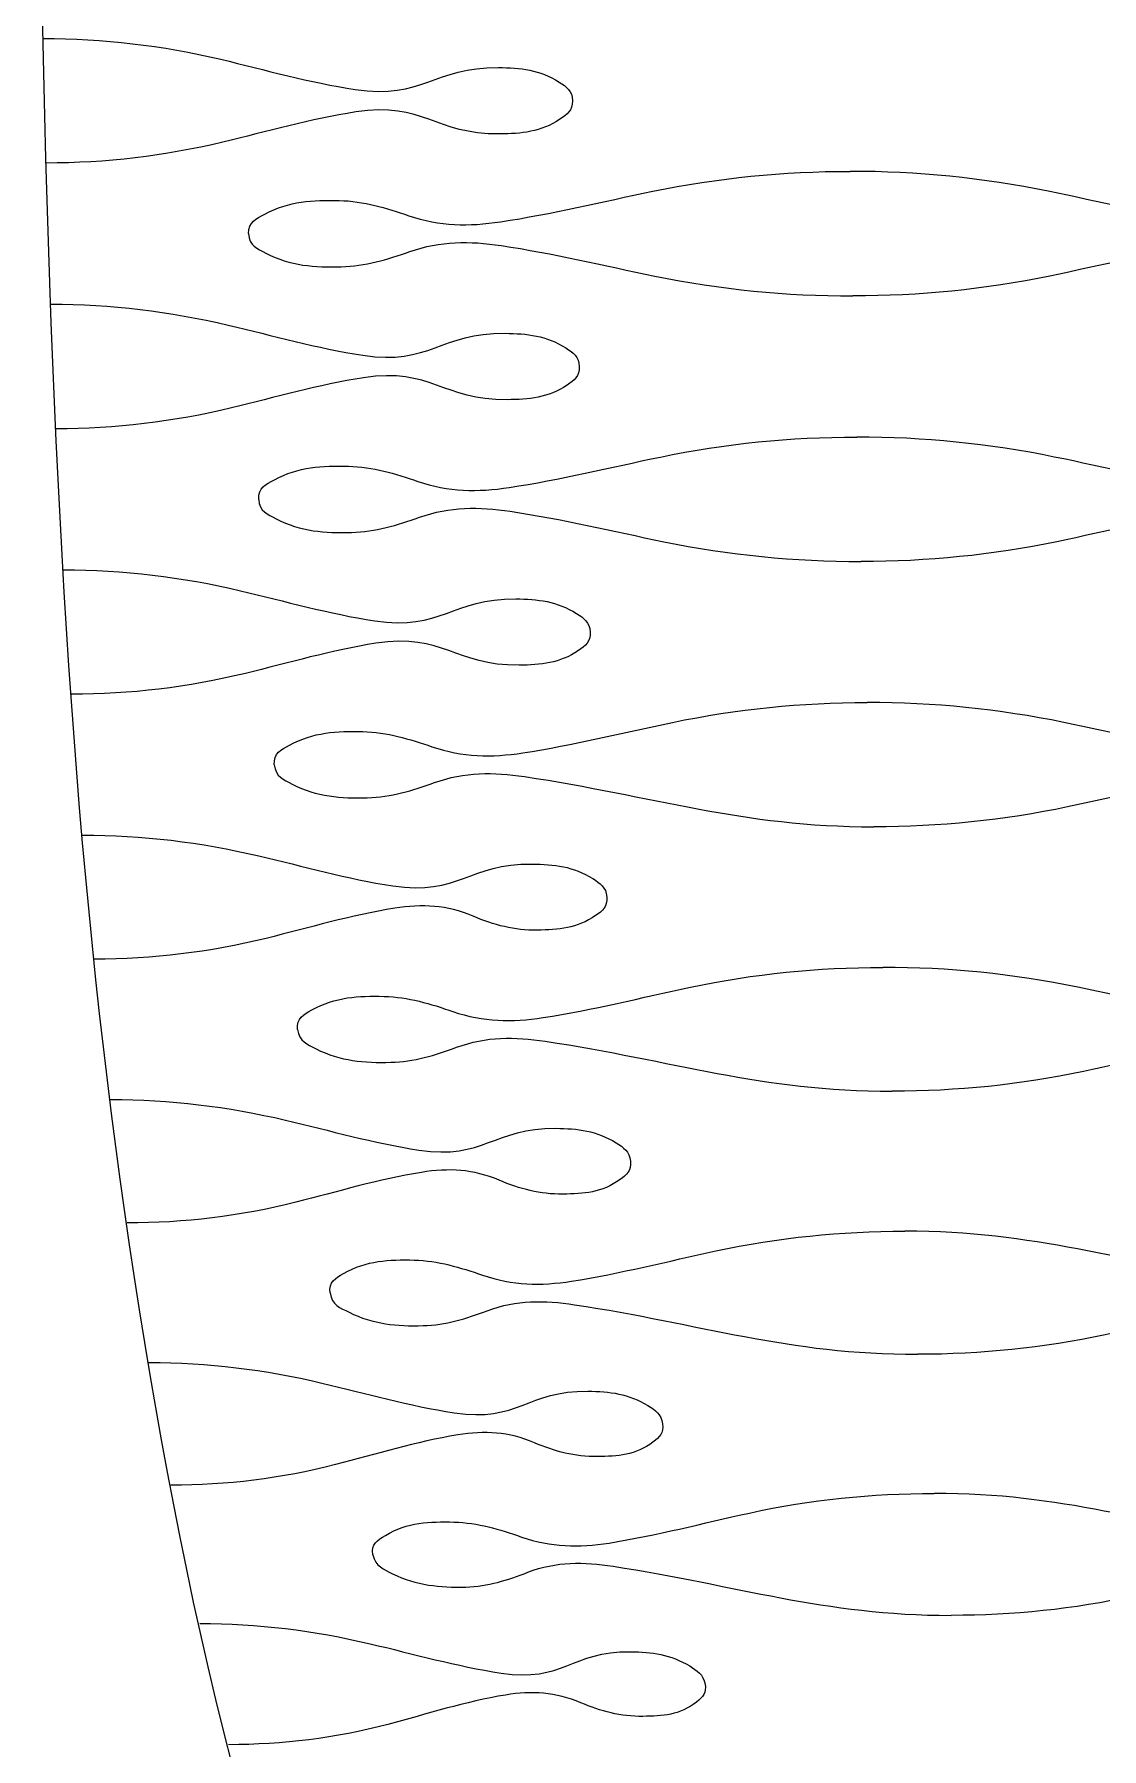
# Model space of a CAD drawing. Header units: centimetres. Extents: x -29.7 to 21.6, y -14.4 to 13.7.
# Drawn here: x -19.386 to -17.191, y -10.849 to -7.322 of the extents above; entities that cross this region are included whole.
import ezdxf

# ---------------------------------------------------------------- set-up
doc = ezdxf.new("R2010")
doc.units = ezdxf.units.CM
doc.header["$MEASUREMENT"] = 0
doc.layers.add('Layer 1', color=7, linetype='Continuous')

msp = doc.modelspace()

# ---------------------------------------------------------------- linework, layer by layer
at = {"layer": 'Layer 1', "color": 1, "lineweight": 9}
for points, knots in [([(-19.38621, -4.44965), (-19.38621, -7.29819), (-19.38621, -8.72246), (-19.13695, -10.14675), (-19.13695, -10.14675), (-18.88772, -11.57102), (-18.38924, -12.99531), (-16.39522, -14.41959)], [0, 0, 0, 0, 0.3333333, 0.3333333, 0.3333333, 0.3333333, 1, 1, 1, 1]), ([(-19.36841, -7.33036), (-19.24397, -7.33036), (-19.12366, -7.34473), (-19.0026, -7.37332), (-19.0026, -7.37332), (-18.91066, -7.39503), (-18.81997, -7.42108), (-18.72614, -7.43542), (-18.72614, -7.43542), (-18.58728, -7.45665), (-18.56417, -7.38869), (-18.43181, -7.39021), (-18.43181, -7.39021), (-18.38675, -7.39073), (-18.34659, -7.39449), (-18.30653, -7.42037), (-18.30653, -7.42037), (-18.29164, -7.43), (-18.27976, -7.43795), (-18.27937, -7.45855)], [0, 0, 0, 0, 0.1666667, 0.1666667, 0.1666667, 0.1666667, 0.3333333, 0.3333333, 0.3333333, 0.3333333, 0.5, 0.5, 0.5, 0.5, 0.6666667, 0.6666667, 0.6666667, 0.6666667, 1, 1, 1, 1]), ([(-18.27937, -7.45855), (-18.27897, -7.47894), (-18.2904, -7.48699), (-18.30506, -7.49671), (-18.30506, -7.49671), (-18.34466, -7.52299), (-18.38443, -7.52639), (-18.4292, -7.52689), (-18.4292, -7.52689), (-18.56217, -7.52838), (-18.58564, -7.46016), (-18.72523, -7.48169), (-18.72523, -7.48169), (-18.81805, -7.49599), (-18.90772, -7.52205), (-18.99864, -7.54378), (-18.99864, -7.54378), (-19.11888, -7.57251), (-19.23837, -7.58674), (-19.36203, -7.58674)], [0, 0, 0, 0, 0.1666667, 0.1666667, 0.1666667, 0.1666667, 0.3333333, 0.3333333, 0.3333333, 0.3333333, 0.5, 0.5, 0.5, 0.5, 0.6666667, 0.6666667, 0.6666667, 0.6666667, 1, 1, 1, 1]), ([(-18.94533, -7.732), (-18.94592, -7.70725), (-18.92978, -7.70113), (-18.91227, -7.69174), (-18.91227, -7.69174), (-18.86223, -7.6649), (-18.8131, -7.66252), (-18.7591, -7.66376), (-18.7591, -7.66376), (-18.70853, -7.66494), (-18.66284, -7.67888), (-18.61608, -7.69498), (-18.61608, -7.69498), (-18.55239, -7.71688), (-18.49256, -7.7174), (-18.42733, -7.70755), (-18.42733, -7.70755), (-18.32185, -7.69162), (-18.21849, -7.66628), (-18.11422, -7.64481), (-18.11422, -7.64481), (-17.97958, -7.61709), (-17.84559, -7.60382), (-17.70816, -7.60382)], [0, 0, 0, 0, 0.1428571, 0.1428571, 0.1428571, 0.1428571, 0.2857143, 0.2857143, 0.2857143, 0.2857143, 0.4285714, 0.4285714, 0.4285714, 0.4285714, 0.5714286, 0.5714286, 0.5714286, 0.5714286, 0.7142857, 0.7142857, 0.7142857, 0.7142857, 1, 1, 1, 1]), ([(-16.46674, -7.732), (-16.467, -7.70709), (-16.48337, -7.7011), (-16.5011, -7.69174), (-16.5011, -7.69174), (-16.55147, -7.6652), (-16.60089, -7.6625), (-16.65525, -7.66376), (-16.65525, -7.66376), (-16.70546, -7.66494), (-16.75079, -7.67885), (-16.7972, -7.69498), (-16.7972, -7.69498), (-16.86079, -7.71708), (-16.92045, -7.71732), (-16.98552, -7.70755), (-16.98552, -7.70755), (-17.09169, -7.69161), (-17.19576, -7.66625), (-17.30073, -7.64481), (-17.30073, -7.64481), (-17.43583, -7.61718), (-17.57031, -7.60382), (-17.70816, -7.60382)], [0, 0, 0, 0, 0.1428571, 0.1428571, 0.1428571, 0.1428571, 0.2857143, 0.2857143, 0.2857143, 0.2857143, 0.4285714, 0.4285714, 0.4285714, 0.4285714, 0.5714286, 0.5714286, 0.5714286, 0.5714286, 0.7142857, 0.7142857, 0.7142857, 0.7142857, 1, 1, 1, 1]), ([(-18.94533, -7.732), (-18.94438, -7.75702), (-18.92778, -7.76292), (-18.90984, -7.77225), (-18.90984, -7.77225), (-18.85925, -7.79852), (-18.80963, -7.80147), (-18.75511, -7.8002), (-18.75511, -7.8002), (-18.7052, -7.79904), (-18.66013, -7.78518), (-18.61401, -7.76901), (-18.61401, -7.76901), (-18.55053, -7.74675), (-18.49099, -7.74672), (-18.42606, -7.75644), (-18.42606, -7.75644), (-18.31956, -7.77238), (-18.21519, -7.79771), (-18.1099, -7.81915), (-18.1099, -7.81915), (-17.97483, -7.84671), (-17.84038, -7.86013), (-17.70253, -7.86013)], [0, 0, 0, 0, 0.1428571, 0.1428571, 0.1428571, 0.1428571, 0.2857143, 0.2857143, 0.2857143, 0.2857143, 0.4285714, 0.4285714, 0.4285714, 0.4285714, 0.5714286, 0.5714286, 0.5714286, 0.5714286, 0.7142857, 0.7142857, 0.7142857, 0.7142857, 1, 1, 1, 1]), ([(-16.46674, -7.732), (-16.46631, -7.75678), (-16.48245, -7.76286), (-16.49995, -7.77225), (-16.49995, -7.77225), (-16.55004, -7.79902), (-16.59916, -7.80147), (-16.65319, -7.8002), (-16.65319, -7.8002), (-16.70366, -7.79902), (-16.74932, -7.78509), (-16.79602, -7.76901), (-16.79602, -7.76901), (-16.85967, -7.74711), (-16.91947, -7.74663), (-16.98466, -7.75644), (-16.98466, -7.75644), (-17.09005, -7.77235), (-17.19324, -7.79768), (-17.29738, -7.81915), (-17.29738, -7.81915), (-17.4317, -7.84687), (-17.5654, -7.86013), (-17.70253, -7.86013)], [0, 0, 0, 0, 0.1428571, 0.1428571, 0.1428571, 0.1428571, 0.2857143, 0.2857143, 0.2857143, 0.2857143, 0.4285714, 0.4285714, 0.4285714, 0.4285714, 0.5714286, 0.5714286, 0.5714286, 0.5714286, 0.7142857, 0.7142857, 0.7142857, 0.7142857, 1, 1, 1, 1]), ([(-19.35243, -7.87722), (-19.2282, -7.87722), (-19.10805, -7.89161), (-18.98716, -7.92016), (-18.98716, -7.92016), (-18.89525, -7.94182), (-18.80453, -7.96784), (-18.71076, -7.9822), (-18.71076, -7.9822), (-18.57248, -8.00335), (-18.54983, -7.9355), (-18.41807, -7.93701), (-18.41807, -7.93701), (-18.37304, -7.93753), (-18.33288, -7.94145), (-18.29282, -7.96715), (-18.29282, -7.96715), (-18.2779, -7.97678), (-18.26592, -7.98473), (-18.26526, -8.00533)], [0, 0, 0, 0, 0.1666667, 0.1666667, 0.1666667, 0.1666667, 0.3333333, 0.3333333, 0.3333333, 0.3333333, 0.5, 0.5, 0.5, 0.5, 0.6666667, 0.6666667, 0.6666667, 0.6666667, 1, 1, 1, 1]), ([(-18.26526, -8.00533), (-18.2646, -8.0256), (-18.27583, -8.03372), (-18.2904, -8.04348), (-18.2904, -8.04348), (-18.32964, -8.06984), (-18.36917, -8.07313), (-18.41362, -8.07363), (-18.41362, -8.07363), (-18.54663, -8.07512), (-18.56951, -8.00682), (-18.70916, -8.02845), (-18.70916, -8.02845), (-18.80138, -8.04275), (-18.89037, -8.06877), (-18.98067, -8.0905), (-18.98067, -8.0905), (-19.1002, -8.11928), (-19.21896, -8.13344), (-19.34192, -8.13344)], [0, 0, 0, 0, 0.1666667, 0.1666667, 0.1666667, 0.1666667, 0.3333333, 0.3333333, 0.3333333, 0.3333333, 0.5, 0.5, 0.5, 0.5, 0.6666667, 0.6666667, 0.6666667, 0.6666667, 1, 1, 1, 1]), ([(-18.92474, -8.27864), (-18.92565, -8.25408), (-18.90982, -8.24783), (-18.8924, -8.23841), (-18.8924, -8.23841), (-18.84276, -8.21144), (-18.79399, -8.20917), (-18.74032, -8.21044), (-18.74032, -8.21044), (-18.68984, -8.21163), (-18.64419, -8.22557), (-18.59748, -8.24163), (-18.59748, -8.24163), (-18.53402, -8.26342), (-18.47443, -8.26407), (-18.40943, -8.2542), (-18.40943, -8.2542), (-18.30464, -8.23828), (-18.20203, -8.21294), (-18.09844, -8.19149), (-18.09844, -8.19149), (-17.96456, -8.16375), (-17.83125, -8.15051), (-17.69458, -8.15051)], [0, 0, 0, 0, 0.1428571, 0.1428571, 0.1428571, 0.1428571, 0.2857143, 0.2857143, 0.2857143, 0.2857143, 0.4285714, 0.4285714, 0.4285714, 0.4285714, 0.5714286, 0.5714286, 0.5714286, 0.5714286, 0.7142857, 0.7142857, 0.7142857, 0.7142857, 1, 1, 1, 1]), ([(-16.45737, -8.27864), (-16.4578, -8.25379), (-16.47413, -8.24774), (-16.49191, -8.23841), (-16.49191, -8.23841), (-16.54208, -8.21194), (-16.59133, -8.20916), (-16.64553, -8.21044), (-16.64553, -8.21044), (-16.69547, -8.2116), (-16.74054, -8.22548), (-16.78662, -8.24163), (-16.78662, -8.24163), (-16.84988, -8.26377), (-16.90926, -8.26395), (-16.97399, -8.2542), (-16.97399, -8.2542), (-17.07994, -8.23824), (-17.18375, -8.21291), (-17.28845, -8.19149), (-17.28845, -8.19149), (-17.4231, -8.16392), (-17.55712, -8.15051), (-17.69458, -8.15051)], [0, 0, 0, 0, 0.1428571, 0.1428571, 0.1428571, 0.1428571, 0.2857143, 0.2857143, 0.2857143, 0.2857143, 0.4285714, 0.4285714, 0.4285714, 0.4285714, 0.5714286, 0.5714286, 0.5714286, 0.5714286, 0.7142857, 0.7142857, 0.7142857, 0.7142857, 1, 1, 1, 1]), ([(-18.92474, -8.27864), (-18.92323, -8.30363), (-18.90661, -8.30954), (-18.88857, -8.31883), (-18.88857, -8.31883), (-18.83804, -8.34488), (-18.78845, -8.34805), (-18.734, -8.34677), (-18.734, -8.34677), (-18.68448, -8.34559), (-18.63987, -8.33179), (-18.59418, -8.31561), (-18.59418, -8.31561), (-18.53105, -8.29326), (-18.47191, -8.29338), (-18.40733, -8.30306), (-18.40733, -8.30306), (-18.301, -8.31898), (-18.19673, -8.34425), (-18.09157, -8.36569), (-18.09157, -8.36569), (-17.95696, -8.39314), (-17.82297, -8.40659), (-17.68554, -8.40659)], [0, 0, 0, 0, 0.1428571, 0.1428571, 0.1428571, 0.1428571, 0.2857143, 0.2857143, 0.2857143, 0.2857143, 0.4285714, 0.4285714, 0.4285714, 0.4285714, 0.5714286, 0.5714286, 0.5714286, 0.5714286, 0.7142857, 0.7142857, 0.7142857, 0.7142857, 1, 1, 1, 1]), ([(-16.45737, -8.27864), (-16.45669, -8.30323), (-16.47263, -8.30943), (-16.49011, -8.31883), (-16.49011, -8.31883), (-16.53979, -8.34565), (-16.58855, -8.34803), (-16.64229, -8.34677), (-16.64229, -8.34677), (-16.69266, -8.34558), (-16.73818, -8.33165), (-16.78476, -8.31561), (-16.78476, -8.31561), (-16.84816, -8.29381), (-16.90772, -8.29319), (-16.97265, -8.30306), (-16.97265, -8.30306), (-17.07729, -8.31892), (-17.17972, -8.34425), (-17.28305, -8.36569), (-17.28305, -8.36569), (-17.41652, -8.39339), (-17.54933, -8.40659), (-17.68554, -8.40659)], [0, 0, 0, 0, 0.1428571, 0.1428571, 0.1428571, 0.1428571, 0.2857143, 0.2857143, 0.2857143, 0.2857143, 0.4285714, 0.4285714, 0.4285714, 0.4285714, 0.5714286, 0.5714286, 0.5714286, 0.5714286, 0.7142857, 0.7142857, 0.7142857, 0.7142857, 1, 1, 1, 1]), ([(-19.32665, -8.42365), (-19.2027, -8.42365), (-19.08288, -8.43811), (-18.96231, -8.46654), (-18.96231, -8.46654), (-18.87048, -8.48819), (-18.77986, -8.51415), (-18.68618, -8.52853), (-18.68618, -8.52853), (-18.54882, -8.54959), (-18.52686, -8.48188), (-18.39601, -8.48341), (-18.39601, -8.48341), (-18.35101, -8.48393), (-18.31089, -8.48799), (-18.27092, -8.5135), (-18.27092, -8.5135), (-18.2559, -8.52309), (-18.24383, -8.53103), (-18.24277, -8.55161)], [0, 0, 0, 0, 0.1666667, 0.1666667, 0.1666667, 0.1666667, 0.3333333, 0.3333333, 0.3333333, 0.3333333, 0.5, 0.5, 0.5, 0.5, 0.6666667, 0.6666667, 0.6666667, 0.6666667, 1, 1, 1, 1]), ([(-18.24277, -8.55161), (-18.24177, -8.57171), (-18.25269, -8.57992), (-18.26707, -8.58974), (-18.26707, -8.58974), (-18.30584, -8.61622), (-18.34492, -8.61936), (-18.38898, -8.61985), (-18.38898, -8.61985), (-18.52188, -8.62134), (-18.54404, -8.55292), (-18.68363, -8.57472), (-18.68363, -8.57472), (-18.77488, -8.58899), (-18.86291, -8.615), (-18.95217, -8.6367), (-18.95217, -8.6367), (-19.0706, -8.66549), (-19.1883, -8.67958), (-19.31018, -8.67958)], [0, 0, 0, 0, 0.1666667, 0.1666667, 0.1666667, 0.1666667, 0.3333333, 0.3333333, 0.3333333, 0.3333333, 0.5, 0.5, 0.5, 0.5, 0.6666667, 0.6666667, 0.6666667, 0.6666667, 1, 1, 1, 1]), ([(-18.89256, -8.8246), (-18.89401, -8.80032), (-18.87849, -8.79389), (-18.86135, -8.78441), (-18.86135, -8.78441), (-18.81225, -8.7573), (-18.76401, -8.75523), (-18.71086, -8.75648), (-18.71086, -8.75648), (-18.66049, -8.75768), (-18.61499, -8.77165), (-18.5684, -8.78762), (-18.5684, -8.78762), (-18.5053, -8.80928), (-18.44605, -8.8101), (-18.38138, -8.80019), (-18.38138, -8.80019), (-18.2777, -8.78431), (-18.17618, -8.75898), (-18.0737, -8.73755), (-18.0737, -8.73755), (-17.94089, -8.70979), (-17.80877, -8.69663), (-17.67314, -8.69663)], [0, 0, 0, 0, 0.1428571, 0.1428571, 0.1428571, 0.1428571, 0.2857143, 0.2857143, 0.2857143, 0.2857143, 0.4285714, 0.4285714, 0.4285714, 0.4285714, 0.5714286, 0.5714286, 0.5714286, 0.5714286, 0.7142857, 0.7142857, 0.7142857, 0.7142857, 1, 1, 1, 1]), ([(-16.44275, -8.8246), (-16.4434, -8.79985), (-16.4597, -8.79376), (-16.47744, -8.78441), (-16.47744, -8.78441), (-16.52735, -8.75807), (-16.57638, -8.75522), (-16.63028, -8.75648), (-16.63028, -8.75648), (-16.67983, -8.75764), (-16.72445, -8.77148), (-16.77009, -8.78762), (-16.77009, -8.78762), (-16.8329, -8.80984), (-16.89175, -8.80991), (-16.95603, -8.80019), (-16.95603, -8.80019), (-17.06148, -8.78425), (-17.16484, -8.75897), (-17.26911, -8.73755), (-17.26911, -8.73755), (-17.40307, -8.71005), (-17.5364, -8.69663), (-17.67314, -8.69663)], [0, 0, 0, 0, 0.1428571, 0.1428571, 0.1428571, 0.1428571, 0.2857143, 0.2857143, 0.2857143, 0.2857143, 0.4285714, 0.4285714, 0.4285714, 0.4285714, 0.5714286, 0.5714286, 0.5714286, 0.5714286, 0.7142857, 0.7142857, 0.7142857, 0.7142857, 1, 1, 1, 1]), ([(-18.89256, -8.8246), (-18.89037, -8.84952), (-18.87365, -8.85543), (-18.85552, -8.86469), (-18.85552, -8.86469), (-18.80512, -8.89044), (-18.75563, -8.89384), (-18.7013, -8.89255), (-18.7013, -8.89255), (-18.65234, -8.8914), (-18.60838, -8.87765), (-18.56339, -8.86148), (-18.56339, -8.86148), (-18.50077, -8.83899), (-18.44223, -8.83937), (-18.37824, -8.84895), (-18.37824, -8.84895), (-18.11393, -8.88856), (-17.93218, -8.95225), (-17.65952, -8.95225)], [0, 0, 0, 0, 0.1666667, 0.1666667, 0.1666667, 0.1666667, 0.3333333, 0.3333333, 0.3333333, 0.3333333, 0.5, 0.5, 0.5, 0.5, 0.6666667, 0.6666667, 0.6666667, 0.6666667, 1, 1, 1, 1]), ([(-16.44275, -8.8246), (-16.4418, -8.84898), (-16.45748, -8.85527), (-16.47469, -8.86469), (-16.47469, -8.86469), (-16.52384, -8.89155), (-16.57215, -8.89379), (-16.62534, -8.89255), (-16.62534, -8.89255), (-16.67551, -8.89137), (-16.72085, -8.87742), (-16.76722, -8.86148), (-16.76722, -8.86148), (-16.83025, -8.83982), (-16.88942, -8.83908), (-16.95397, -8.84895), (-16.95397, -8.84895), (-17.05745, -8.86476), (-17.15875, -8.89002), (-17.26096, -8.91143), (-17.26096, -8.91143), (-17.39308, -8.93912), (-17.52458, -8.95225), (-17.65952, -8.95225)], [0, 0, 0, 0, 0.1428571, 0.1428571, 0.1428571, 0.1428571, 0.2857143, 0.2857143, 0.2857143, 0.2857143, 0.4285714, 0.4285714, 0.4285714, 0.4285714, 0.5714286, 0.5714286, 0.5714286, 0.5714286, 0.7142857, 0.7142857, 0.7142857, 0.7142857, 1, 1, 1, 1]), ([(-19.28701, -8.96926), (-19.16366, -8.96926), (-19.04439, -8.98376), (-18.92438, -9.01204), (-18.92438, -9.01204), (-18.83274, -9.03364), (-18.74231, -9.05949), (-18.6488, -9.07386), (-18.6488, -9.07386), (-18.51289, -9.09475), (-18.49181, -9.02735), (-18.36237, -9.02886), (-18.36237, -9.02886), (-18.31746, -9.02937), (-18.27747, -9.03367), (-18.23754, -9.05887), (-18.23754, -9.05887), (-18.22245, -9.06843), (-18.21027, -9.07634), (-18.20874, -9.0969)], [0, 0, 0, 0, 0.1666667, 0.1666667, 0.1666667, 0.1666667, 0.3333333, 0.3333333, 0.3333333, 0.3333333, 0.5, 0.5, 0.5, 0.5, 0.6666667, 0.6666667, 0.6666667, 0.6666667, 1, 1, 1, 1]), ([(-18.20874, -9.0969), (-18.20726, -9.1167), (-18.2177, -9.12505), (-18.23181, -9.1349), (-18.23181, -9.1349), (-18.26994, -9.16158), (-18.30843, -9.16446), (-18.35189, -9.16494), (-18.35189, -9.16494), (-18.39909, -9.1655), (-18.44085, -9.15463), (-18.48366, -9.13624), (-18.48366, -9.13624), (-18.53779, -9.11298), (-18.58816, -9.11097), (-18.64504, -9.11994), (-18.64504, -9.11994), (-18.73488, -9.13415), (-18.82148, -9.1601), (-18.90936, -9.18177), (-18.90936, -9.18177), (-19.02619, -9.21057), (-19.14232, -9.22452), (-19.26263, -9.22452)], [0, 0, 0, 0, 0.1428571, 0.1428571, 0.1428571, 0.1428571, 0.2857143, 0.2857143, 0.2857143, 0.2857143, 0.4285714, 0.4285714, 0.4285714, 0.4285714, 0.5714286, 0.5714286, 0.5714286, 0.5714286, 0.7142857, 0.7142857, 0.7142857, 0.7142857, 1, 1, 1, 1]), ([(-18.84485, -9.3692), (-18.84691, -9.34533), (-18.83195, -9.33864), (-18.8151, -9.32911), (-18.8151, -9.32911), (-18.76679, -9.30178), (-18.71937, -9.29999), (-18.66697, -9.30124), (-18.66697, -9.30124), (-18.6168, -9.30243), (-18.5715, -9.31641), (-18.52512, -9.33232), (-18.52512, -9.33232), (-18.46258, -9.35375), (-18.4039, -9.35479), (-18.33972, -9.34485), (-18.33972, -9.34485), (-18.23758, -9.32901), (-18.13762, -9.30372), (-18.03675, -9.28236), (-18.03675, -9.28236), (-17.90557, -9.2546), (-17.77509, -9.24156), (-17.6411, -9.24156)], [0, 0, 0, 0, 0.1428571, 0.1428571, 0.1428571, 0.1428571, 0.2857143, 0.2857143, 0.2857143, 0.2857143, 0.4285714, 0.4285714, 0.4285714, 0.4285714, 0.5714286, 0.5714286, 0.5714286, 0.5714286, 0.7142857, 0.7142857, 0.7142857, 0.7142857, 1, 1, 1, 1]), ([(-16.42105, -9.3692), (-16.42203, -9.34459), (-16.4382, -9.33844), (-16.45591, -9.32911), (-16.45591, -9.32911), (-16.50542, -9.30296), (-16.55405, -9.29998), (-16.6076, -9.30124), (-16.6076, -9.30124), (-16.65649, -9.30241), (-16.70045, -9.31618), (-16.74549, -9.33232), (-16.74549, -9.33232), (-16.80757, -9.35457), (-16.86569, -9.3545), (-16.92929, -9.34485), (-16.92929, -9.34485), (-17.03402, -9.32891), (-17.13669, -9.30372), (-17.24024, -9.28236), (-17.24024, -9.28236), (-17.37315, -9.25498), (-17.5054, -9.24156), (-17.6411, -9.24156)], [0, 0, 0, 0, 0.1428571, 0.1428571, 0.1428571, 0.1428571, 0.2857143, 0.2857143, 0.2857143, 0.2857143, 0.4285714, 0.4285714, 0.4285714, 0.4285714, 0.5714286, 0.5714286, 0.5714286, 0.5714286, 0.7142857, 0.7142857, 0.7142857, 0.7142857, 1, 1, 1, 1]), ([(-18.84485, -9.3692), (-18.84177, -9.39394), (-18.82502, -9.3999), (-18.80675, -9.40912), (-18.80675, -9.40912), (-18.75654, -9.43443), (-18.70736, -9.43813), (-18.65326, -9.43683), (-18.65326, -9.43683), (-18.60515, -9.4357), (-18.56208, -9.42209), (-18.51789, -9.40591), (-18.51789, -9.40591), (-18.45613, -9.38328), (-18.39836, -9.38396), (-18.3352, -9.39343), (-18.3352, -9.39343), (-18.07259, -9.43286), (-17.89248, -9.49627), (-17.62156, -9.49627)], [0, 0, 0, 0, 0.1666667, 0.1666667, 0.1666667, 0.1666667, 0.3333333, 0.3333333, 0.3333333, 0.3333333, 0.5, 0.5, 0.5, 0.5, 0.6666667, 0.6666667, 0.6666667, 0.6666667, 1, 1, 1, 1]), ([(-16.42105, -9.3692), (-16.41974, -9.39323), (-16.43499, -9.39967), (-16.45202, -9.40912), (-16.45202, -9.40912), (-16.50045, -9.43599), (-16.548, -9.43809), (-16.60053, -9.43683), (-16.60053, -9.43683), (-16.65031, -9.43567), (-16.69535, -9.42173), (-16.74139, -9.40591), (-16.74139, -9.40591), (-16.80381, -9.38445), (-16.8624, -9.38357), (-16.92638, -9.39343), (-16.92638, -9.39343), (-17.02826, -9.40916), (-17.12799, -9.43433), (-17.22855, -9.45564), (-17.22855, -9.45564), (-17.35885, -9.48325), (-17.48848, -9.49627), (-17.62156, -9.49627)], [0, 0, 0, 0, 0.1428571, 0.1428571, 0.1428571, 0.1428571, 0.2857143, 0.2857143, 0.2857143, 0.2857143, 0.4285714, 0.4285714, 0.4285714, 0.4285714, 0.5714286, 0.5714286, 0.5714286, 0.5714286, 0.7142857, 0.7142857, 0.7142857, 0.7142857, 1, 1, 1, 1]), ([(-19.22941, -9.5132), (-19.10697, -9.5132), (-18.98859, -9.52777), (-18.8695, -9.5558), (-18.8695, -9.5558), (-18.77825, -9.57727), (-18.68821, -9.60301), (-18.59517, -9.61735), (-18.59517, -9.61735), (-18.46114, -9.63798), (-18.44124, -9.57104), (-18.31373, -9.57254), (-18.31373, -9.57254), (-18.26906, -9.57305), (-18.22929, -9.57761), (-18.18956, -9.60243), (-18.18956, -9.60243), (-18.17437, -9.6119), (-18.16207, -9.61986), (-18.15994, -9.64029)], [0, 0, 0, 0, 0.1666667, 0.1666667, 0.1666667, 0.1666667, 0.3333333, 0.3333333, 0.3333333, 0.3333333, 0.5, 0.5, 0.5, 0.5, 0.6666667, 0.6666667, 0.6666667, 0.6666667, 1, 1, 1, 1]), ([(-18.15994, -9.64029), (-18.15788, -9.65967), (-18.16773, -9.66817), (-18.18155, -9.67814), (-18.18155, -9.67814), (-18.21872, -9.70496), (-18.25639, -9.70755), (-18.29907, -9.70804), (-18.29907, -9.70804), (-18.346, -9.70858), (-18.38747, -9.69763), (-18.43002, -9.67945), (-18.43002, -9.67945), (-18.48363, -9.65654), (-18.53347, -9.6542), (-18.58983, -9.66323), (-18.58983, -9.66323), (-18.67784, -9.67734), (-18.76251, -9.70318), (-18.84845, -9.72477), (-18.84845, -9.72477), (-18.96313, -9.7536), (-19.07703, -9.76737), (-19.19527, -9.76737)], [0, 0, 0, 0, 0.1428571, 0.1428571, 0.1428571, 0.1428571, 0.2857143, 0.2857143, 0.2857143, 0.2857143, 0.4285714, 0.4285714, 0.4285714, 0.4285714, 0.5714286, 0.5714286, 0.5714286, 0.5714286, 0.7142857, 0.7142857, 0.7142857, 0.7142857, 1, 1, 1, 1]), ([(-18.77802, -9.91138), (-18.78086, -9.8881), (-18.76666, -9.88107), (-18.75017, -9.87146), (-18.75017, -9.87146), (-18.70297, -9.84391), (-18.65657, -9.8425), (-18.60518, -9.84372), (-18.60518, -9.84372), (-18.55536, -9.84494), (-18.51036, -9.8589), (-18.46431, -9.87466), (-18.46431, -9.87466), (-18.40259, -9.8958), (-18.34466, -9.89711), (-18.28127, -9.88713), (-18.28127, -9.88713), (-18.18121, -9.87139), (-18.08342, -9.84619), (-17.98465, -9.82494), (-17.98465, -9.82494), (-17.85573, -9.79719), (-17.72747, -9.78431), (-17.59574, -9.78431)], [0, 0, 0, 0, 0.1428571, 0.1428571, 0.1428571, 0.1428571, 0.2857143, 0.2857143, 0.2857143, 0.2857143, 0.4285714, 0.4285714, 0.4285714, 0.4285714, 0.5714286, 0.5714286, 0.5714286, 0.5714286, 0.7142857, 0.7142857, 0.7142857, 0.7142857, 1, 1, 1, 1]), ([(-16.39067, -9.91138), (-16.39205, -9.887), (-16.40806, -9.88077), (-16.4257, -9.87146), (-16.4257, -9.87146), (-16.47463, -9.8456), (-16.52268, -9.84245), (-16.57562, -9.84372), (-16.57562, -9.84372), (-16.62374, -9.84487), (-16.66677, -9.85855), (-16.71096, -9.87466), (-16.71096, -9.87466), (-16.77206, -9.89694), (-16.82917, -9.89672), (-16.89175, -9.88713), (-16.89175, -9.88713), (-17.15093, -9.84746), (-17.32805, -9.78431), (-17.59574, -9.78431)], [0, 0, 0, 0, 0.1666667, 0.1666667, 0.1666667, 0.1666667, 0.3333333, 0.3333333, 0.3333333, 0.3333333, 0.5, 0.5, 0.5, 0.5, 0.6666667, 0.6666667, 0.6666667, 0.6666667, 1, 1, 1, 1]), ([(-18.77802, -9.91138), (-18.77399, -9.93587), (-18.7572, -9.94189), (-18.73884, -9.95102), (-18.73884, -9.95102), (-18.68909, -9.97582), (-18.64029, -9.97987), (-18.58665, -9.97857), (-18.58665, -9.97857), (-18.53962, -9.97745), (-18.4976, -9.96398), (-18.4546, -9.94784), (-18.4546, -9.94784), (-18.39385, -9.92509), (-18.33723, -9.92611), (-18.27515, -9.93546), (-18.27515, -9.93546), (-18.01515, -9.97461), (-17.83764, -10.0376), (-17.56932, -10.0376)], [0, 0, 0, 0, 0.1666667, 0.1666667, 0.1666667, 0.1666667, 0.3333333, 0.3333333, 0.3333333, 0.3333333, 0.5, 0.5, 0.5, 0.5, 0.6666667, 0.6666667, 0.6666667, 0.6666667, 1, 1, 1, 1]), ([(-16.39067, -9.91138), (-16.38895, -9.93498), (-16.40371, -9.94159), (-16.42039, -9.95102), (-16.42039, -9.95102), (-16.46788, -9.97788), (-16.51449, -9.97981), (-16.56603, -9.97857), (-16.56603, -9.97857), (-16.61536, -9.97739), (-16.65984, -9.96352), (-16.70543, -9.94784), (-16.70543, -9.94784), (-16.76692, -9.92667), (-16.82462, -9.9256), (-16.88782, -9.93546), (-16.88782, -9.93546), (-16.98764, -9.95105), (-17.08524, -9.97605), (-17.18378, -9.99724), (-17.18378, -9.99724), (-17.31156, -10.02474), (-17.43868, -10.0376), (-17.56932, -10.0376)], [0, 0, 0, 0, 0.1428571, 0.1428571, 0.1428571, 0.1428571, 0.2857143, 0.2857143, 0.2857143, 0.2857143, 0.4285714, 0.4285714, 0.4285714, 0.4285714, 0.5714286, 0.5714286, 0.5714286, 0.5714286, 0.7142857, 0.7142857, 0.7142857, 0.7142857, 1, 1, 1, 1]), ([(-19.15034, -10.05443), (-19.02924, -10.05443), (-18.91227, -10.06902), (-18.79451, -10.09672), (-18.79451, -10.09672), (-18.70399, -10.11803), (-18.61467, -10.14359), (-18.52234, -10.15786), (-18.52234, -10.15786), (-18.39091, -10.1782), (-18.37248, -10.11187), (-18.24749, -10.11334), (-18.24749, -10.11334), (-18.20318, -10.11387), (-18.16374, -10.11871), (-18.12434, -10.14305), (-18.12434, -10.14305), (-18.10912, -10.15246), (-18.09667, -10.16041), (-18.0939, -10.18063)], [0, 0, 0, 0, 0.1666667, 0.1666667, 0.1666667, 0.1666667, 0.3333333, 0.3333333, 0.3333333, 0.3333333, 0.5, 0.5, 0.5, 0.5, 0.6666667, 0.6666667, 0.6666667, 0.6666667, 1, 1, 1, 1]), ([(-18.0939, -10.18063), (-18.09121, -10.19951), (-18.10034, -10.20819), (-18.11376, -10.21824), (-18.11376, -10.21824), (-18.14976, -10.24524), (-18.18642, -10.24746), (-18.22809, -10.24793), (-18.22809, -10.24793), (-18.27455, -10.24848), (-18.31563, -10.23745), (-18.35771, -10.21955), (-18.35771, -10.21955), (-18.41054, -10.19707), (-18.4597, -10.19435), (-18.51534, -10.20344), (-18.51534, -10.20344), (-18.60096, -10.21739), (-18.6832, -10.24309), (-18.76673, -10.26456), (-18.76673, -10.26456), (-18.87866, -10.29332), (-18.98977, -10.30687), (-19.10523, -10.30687)], [0, 0, 0, 0, 0.1428571, 0.1428571, 0.1428571, 0.1428571, 0.2857143, 0.2857143, 0.2857143, 0.2857143, 0.4285714, 0.4285714, 0.4285714, 0.4285714, 0.5714286, 0.5714286, 0.5714286, 0.5714286, 0.7142857, 0.7142857, 0.7142857, 0.7142857, 1, 1, 1, 1]), ([(-18.68984, -10.44993), (-18.69351, -10.42739), (-18.68026, -10.41998), (-18.66422, -10.41026), (-18.66422, -10.41026), (-18.6184, -10.38247), (-18.5733, -10.38151), (-18.52319, -10.38272), (-18.52319, -10.38272), (-18.4739, -10.38391), (-18.42946, -10.39785), (-18.38391, -10.41343), (-18.38391, -10.41343), (-18.32326, -10.43419), (-18.26641, -10.43583), (-18.20402, -10.42584), (-18.20402, -10.42584), (-18.10659, -10.41019), (-18.01149, -10.38516), (-17.91539, -10.36405), (-17.91539, -10.36405), (-17.78939, -10.33638), (-17.66407, -10.32369), (-17.53525, -10.32369)], [0, 0, 0, 0, 0.1428571, 0.1428571, 0.1428571, 0.1428571, 0.2857143, 0.2857143, 0.2857143, 0.2857143, 0.4285714, 0.4285714, 0.4285714, 0.4285714, 0.5714286, 0.5714286, 0.5714286, 0.5714286, 0.7142857, 0.7142857, 0.7142857, 0.7142857, 1, 1, 1, 1]), ([(-16.35062, -10.44993), (-16.35239, -10.42587), (-16.36813, -10.41954), (-16.38567, -10.41026), (-16.38567, -10.41026), (-16.43381, -10.38475), (-16.48104, -10.38146), (-16.53324, -10.38272), (-16.53324, -10.38272), (-16.58024, -10.38387), (-16.62216, -10.39743), (-16.6652, -10.41343), (-16.6652, -10.41343), (-16.72504, -10.43572), (-16.78083, -10.4353), (-16.84213, -10.42584), (-16.84213, -10.42584), (-17.09761, -10.38634), (-17.27127, -10.32369), (-17.53525, -10.32369)], [0, 0, 0, 0, 0.1666667, 0.1666667, 0.1666667, 0.1666667, 0.3333333, 0.3333333, 0.3333333, 0.3333333, 0.5, 0.5, 0.5, 0.5, 0.6666667, 0.6666667, 0.6666667, 0.6666667, 1, 1, 1, 1]), ([(-18.68984, -10.44993), (-18.68458, -10.47392), (-18.66778, -10.48003), (-18.64927, -10.48909), (-18.64927, -10.48909), (-18.60007, -10.51316), (-18.5518, -10.51759), (-18.49875, -10.5163), (-18.49875, -10.5163), (-18.45315, -10.51518), (-18.41263, -10.50196), (-18.37107, -10.48592), (-18.37107, -10.48592), (-18.31173, -10.46307), (-18.25652, -10.46456), (-18.19591, -10.4737), (-18.19591, -10.4737), (-17.93952, -10.51237), (-17.76504, -10.57462), (-17.5004, -10.57462)], [0, 0, 0, 0, 0.1666667, 0.1666667, 0.1666667, 0.1666667, 0.3333333, 0.3333333, 0.3333333, 0.3333333, 0.5, 0.5, 0.5, 0.5, 0.6666667, 0.6666667, 0.6666667, 0.6666667, 1, 1, 1, 1]), ([(-16.35062, -10.44993), (-16.34832, -10.47287), (-16.36243, -10.47967), (-16.37873, -10.48909), (-16.37873, -10.48909), (-16.42488, -10.51584), (-16.47027, -10.51751), (-16.52061, -10.5163), (-16.52061, -10.5163), (-16.56918, -10.51514), (-16.613, -10.50137), (-16.6579, -10.48592), (-16.6579, -10.48592), (-16.71832, -10.4652), (-16.77494, -10.46387), (-16.83696, -10.4737), (-16.83696, -10.4737), (-16.93406, -10.48909), (-17.02888, -10.51378), (-17.12468, -10.53475), (-17.12468, -10.53475), (-17.24918, -10.562), (-17.37305, -10.57462), (-17.5004, -10.57462)], [0, 0, 0, 0, 0.1428571, 0.1428571, 0.1428571, 0.1428571, 0.2857143, 0.2857143, 0.2857143, 0.2857143, 0.4285714, 0.4285714, 0.4285714, 0.4285714, 0.5714286, 0.5714286, 0.5714286, 0.5714286, 0.7142857, 0.7142857, 0.7142857, 0.7142857, 1, 1, 1, 1]), ([(-19.04603, -10.59124), (-18.92674, -10.59124), (-18.8116, -10.60582), (-18.69564, -10.63304), (-18.69564, -10.63304), (-18.60606, -10.65406), (-18.51767, -10.67927), (-18.42635, -10.69345), (-18.42635, -10.69345), (-18.29858, -10.71327), (-18.2815, -10.64803), (-18.16011, -10.64947), (-18.16011, -10.64947), (-18.11628, -10.65), (-18.07733, -10.65517), (-18.03832, -10.67881), (-18.03832, -10.67881), (-18.02304, -10.68807), (-18.01043, -10.69605), (-18.00678, -10.71596)], [0, 0, 0, 0, 0.1666667, 0.1666667, 0.1666667, 0.1666667, 0.3333333, 0.3333333, 0.3333333, 0.3333333, 0.5, 0.5, 0.5, 0.5, 0.6666667, 0.6666667, 0.6666667, 0.6666667, 1, 1, 1, 1]), ([(-18.00678, -10.71596), (-18.0034, -10.73407), (-18.01149, -10.74295), (-18.02438, -10.7531), (-18.02438, -10.7531), (-18.05887, -10.78029), (-18.09419, -10.78198), (-18.13445, -10.78245), (-18.13445, -10.78245), (-18.18033, -10.78299), (-18.22085, -10.77191), (-18.26238, -10.75439), (-18.26238, -10.75439), (-18.31422, -10.73256), (-18.36237, -10.72936), (-18.41706, -10.73849), (-18.41706, -10.73849), (-18.4996, -10.75222), (-18.57864, -10.77764), (-18.65902, -10.79887), (-18.65902, -10.79887), (-18.76729, -10.82748), (-18.87476, -10.84067), (-18.9866, -10.84067)], [0, 0, 0, 0, 0.1428571, 0.1428571, 0.1428571, 0.1428571, 0.2857143, 0.2857143, 0.2857143, 0.2857143, 0.4285714, 0.4285714, 0.4285714, 0.4285714, 0.5714286, 0.5714286, 0.5714286, 0.5714286, 0.7142857, 0.7142857, 0.7142857, 0.7142857, 1, 1, 1, 1])]:
    msp.add_open_spline(points, degree=3, knots=knots, dxfattribs=at)

doc.saveas('drawing.dxf')
